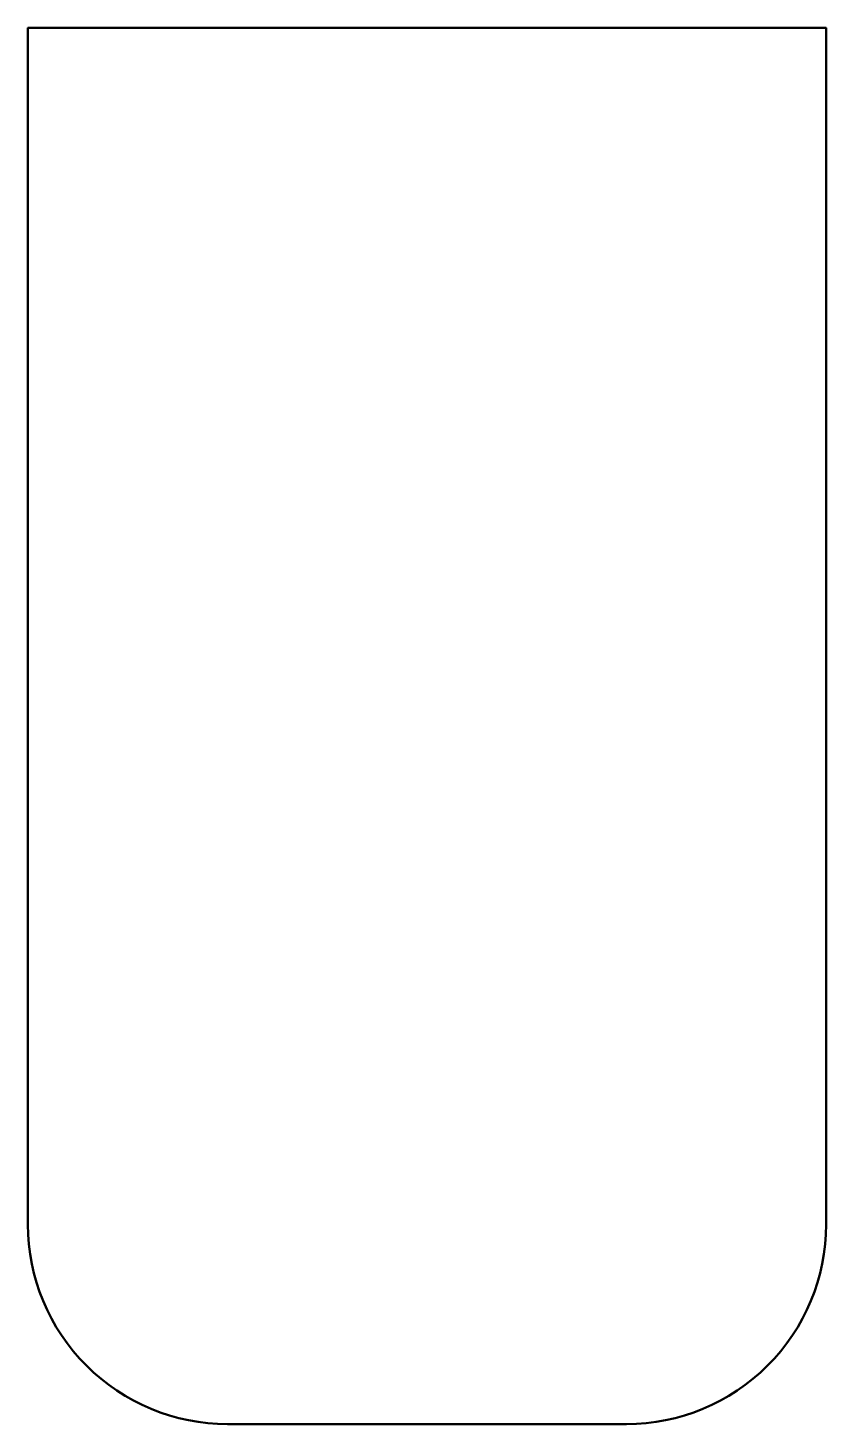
# Model space of a CAD drawing. Header units: millimetres. Extents: x -19.4 to 0.6, y -0.3 to 34.7.
import ezdxf

# ---------------------------------------------------------------- set-up
doc = ezdxf.new("R2010")
doc.units = ezdxf.units.MM
doc.header["$LTSCALE"] = 3
doc.layers.add('Kontur', color=53, linetype='Continuous', lineweight=50)

msp = doc.modelspace()

# ---------------------------------------------------------------- linework, layer by layer
at = {"layer": 'Kontur'}
msp.add_lwpolyline([(-4.434, -0.298), (-14.434, -0.298, -0.414214), (-19.434, 4.702), (-19.434, 34.702), (0.566, 34.702), (0.566, 4.702, -0.414214)], format="xyb", close=True, dxfattribs=at)

doc.saveas('drawing.dxf')
